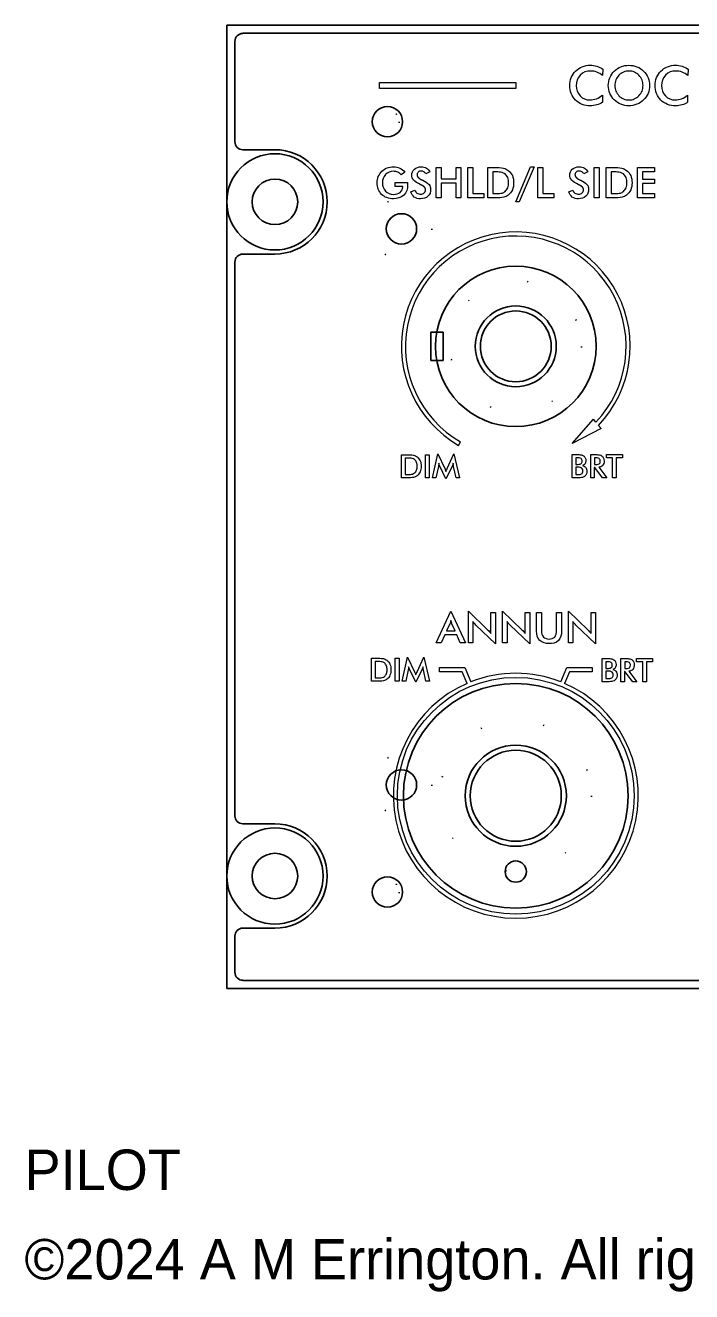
# Model space of a CAD drawing. Header units: millimetres. Extents: x -20 to 110, y -30 to 95.
# Drawn here: x -19.9 to 46, y -30 to 95.2 of the extents above; entities that cross this region are included whole.
import ezdxf

# ---------------------------------------------------------------- set-up
doc = ezdxf.new("R2010")
doc.units = ezdxf.units.MM
doc.linetypes.add('DOT', pattern=[6.35, 0.1, -6.25])
for name, color, linetype, lineweight, true_color in [('decal', 5, 'Continuous', 5, 0x0000ff), ('dimensions', 7, 'Continuous', 25, 0x000000), ('fascia', 6, 'Continuous', 25, 0xff00ff), ('fascia_counterbore', 3, 'DOT', 25, 0x00ff00), ('fasteners', 9, 'Continuous', 25, 0xc0c0c0), ('knobs', 9, 'Continuous', 25, 0xc0c0c0), ('plate', 1, 'Continuous', 25, 0xff0000)]:
    doc.layers.add(name, color=color, linetype=linetype, lineweight=lineweight, true_color=true_color)
doc.styles.add('textstyle12', font='')
doc.styles.add('textstyle15', font='')
doc.styles.get('textstyle12').set_extended_font_data('Arial')
doc.styles.get('textstyle15').set_extended_font_data('Arial')

msp = doc.modelspace()

# ---------------------------------------------------------------- linework, layer by layer
at = {"layer": 'decal'}
for p, q in [((34.13, 53.88), (36.25, 56.31)), ((37, 55.37), (34.13, 53.88)), ((36.5, 56), (36.25, 56.31)), ((37, 55.37), (36.75, 55.68)), ((22.92, 53.7), (23.12, 54.05)), ((21.03, 31.72), (23.54, 31.72)), ((21.03, 31.32), (21.03, 31.72)), ((23.28, 31.32), (21.03, 31.32)), ((23.76, 30.16), (23.28, 31.32)), ((23.54, 31.72), (24.13, 30.31)), ((33.02, 30.31), (33.61, 31.72)), ((33.87, 31.32), (33.39, 30.16)), ((33.61, 31.72), (36.12, 31.72)), ((36.12, 31.32), (33.87, 31.32)), ((36.12, 31.72), (36.12, 31.32))]:
    msp.add_line(p, q, dxfattribs=at)
at = {"layer": 'decal', "flags": 128}
for points in [[(37.13, 90.28, 0.085744), (36.58, 90.62, 0.092284), (35.96, 90.73, 0.209959), (34.94, 90.33, 0.203037), (34.55, 89.29, 0.199341), (34.93, 88.27, 0.214349), (35.89, 87.87, 0.094369), (36.54, 87.99, 0.085011), (37.13, 88.35), (37.13, 87.65, -0.083496), (36.58, 87.38, -0.073416), (35.94, 87.29, -0.092981), (35.13, 87.43, -0.104586), (34.48, 87.86, -0.104288), (34.05, 88.5, -0.097034), (33.9, 89.29, -0.097658), (34.05, 90.08, -0.103616), (34.49, 90.73, -0.102862), (35.14, 91.16, -0.094748), (35.93, 91.3, -0.078134), (36.58, 91.2, -0.074043), (37.17, 90.91)], [(41.8, 89.29, -0.100906), (41.65, 88.52, -0.101489), (41.2, 87.88, -0.096049), (40.54, 87.44, -0.09817), (39.76, 87.29, -0.097994), (38.97, 87.44, -0.098528), (38.31, 87.88, -0.101604), (37.87, 88.52, -0.100745), (37.72, 89.29, -0.100099), (37.87, 90.07, -0.101089), (38.31, 90.72, -0.098773), (38.97, 91.15, -0.096578), (39.76, 91.3, -0.0969), (40.54, 91.15, -0.098454), (41.2, 90.72, -0.09945), (41.65, 90.06, -0.100584)], [(41.15, 89.29, 0.097392), (41.05, 89.84, 0.098131), (40.74, 90.31, 0.102096), (40.3, 90.62, 0.101976), (39.76, 90.73, 0.100843), (39.22, 90.62, 0.101422), (38.77, 90.31, 0.100927), (38.47, 89.85, 0.096263), (38.36, 89.29, 0.097165), (38.47, 88.75, 0.098339), (38.77, 88.29, 0.100938), (39.22, 87.97, 0.101307), (39.76, 87.87, 0.101805), (40.29, 87.97, 0.09874), (40.74, 88.29, 0.097675), (41.05, 88.75, 0.09785)], [(45.57, 90.28, 0.085744), (45.01, 90.62, 0.092284), (44.39, 90.73, 0.209959), (43.37, 90.33, 0.203037), (42.98, 89.29, 0.199341), (43.36, 88.27, 0.214349), (44.33, 87.87, 0.094369), (44.97, 87.99, 0.085011), (45.56, 88.35), (45.56, 87.65, -0.083496), (45.02, 87.38, -0.073416), (44.38, 87.29, -0.092981), (43.57, 87.43, -0.104586), (42.91, 87.86, -0.104288), (42.49, 88.5, -0.097034), (42.34, 89.29, -0.097658), (42.49, 90.08, -0.103616), (42.92, 90.73, -0.102862), (43.57, 91.16, -0.094748), (44.37, 91.3, -0.078134), (45.01, 91.2, -0.074043), (45.6, 90.91)], [(16.66, 79.72), (17.85, 79.72, 0.008676), (17.86, 79.63, -0.008626), (17.86, 79.43, -0.209862), (17.5, 78.45, -0.199042), (16.47, 78.1, -0.090316), (15.81, 78.21, -0.10933), (15.31, 78.53, -0.102808), (14.98, 79.05, -0.093559), (14.87, 79.67, -0.09692), (14.98, 80.3, -0.106605), (15.33, 80.81, -0.104237), (15.84, 81.14, -0.092169), (16.47, 81.25, -0.109399), (17.11, 81.12, -0.114082), (17.61, 80.73), (17.25, 80.46, 0.110535), (16.91, 80.72, 0.10737), (16.48, 80.81, 0.208556), (15.68, 80.49, 0.204449), (15.38, 79.68, 0.202447), (15.68, 78.85, 0.21045), (16.49, 78.53, 0.174136), (17.14, 78.73, 0.237714), (17.39, 79.26), (17.39, 79.3), (16.66, 79.3)], [(18.21, 78.78), (18.6, 78.96, 0.176472), (18.8, 78.65, 0.158635), (19.18, 78.55, 0.196906), (19.52, 78.67, 0.21468), (19.65, 78.99), (19.65, 78.99), (19.65, 79), (19.65, 79), (19.65, 79), (19.65, 79), (19.65, 79.01), (19.65, 79.01), (19.65, 79.01), (19.65, 79.01), (19.65, 79.01), (19.65, 79.02), (19.65, 79.02), (19.65, 79.02), (19.65, 79.02), (19.65, 79.02), (19.65, 79.03), (19.65, 79.03), (19.65, 79.03), (19.65, 79.03), (19.65, 79.03), (19.65, 79.04), (19.65, 79.04), (19.65, 79.04), (19.65, 79.04), (19.65, 79.04), (19.65, 79.05), (19.65, 79.05), (19.65, 79.05), (19.65, 79.05), (19.65, 79.05), (19.65, 79.06), (19.65, 79.06), (19.65, 79.06), (19.65, 79.06), (19.65, 79.06), (19.64, 79.07), (19.64, 79.07), (19.64, 79.07), (19.64, 79.07), (19.64, 79.07), (19.64, 79.08), (19.64, 79.08), (19.64, 79.08), (19.64, 79.08), (19.64, 79.08), (19.64, 79.09), (19.64, 79.09), (19.64, 79.09), (19.64, 79.09), (19.64, 79.09), (19.64, 79.1), (19.64, 79.1), (19.63, 79.1), (19.63, 79.1), (19.63, 79.1), (19.63, 79.11), (19.63, 79.11), (19.63, 79.11), (19.63, 79.11), (19.63, 79.11), (19.63, 79.12), (19.63, 79.12), (19.63, 79.12), (19.63, 79.12), (19.62, 79.12), (19.62, 79.13), (19.62, 79.13), (19.62, 79.13), (19.62, 79.13), (19.62, 79.13), (19.62, 79.14), (19.62, 79.14), (19.62, 79.14), (19.62, 79.14), (19.62, 79.14), (19.61, 79.14), (19.61, 79.15), (19.61, 79.15), (19.61, 79.15), (19.61, 79.15), (19.61, 79.15), (19.61, 79.16), (19.61, 79.16), (19.61, 79.16), (19.6, 79.16), (19.6, 79.16), (19.6, 79.17), (19.6, 79.17), (19.6, 79.17), (19.6, 79.17), (19.6, 79.17), (19.6, 79.18), (19.6, 79.18), (19.59, 79.18), (19.59, 79.18), (19.59, 79.18), (19.59, 79.19), (19.59, 79.19), (19.59, 79.19), (19.59, 79.19), (19.58, 79.19), (19.58, 79.19), (19.58, 79.2), (19.58, 79.2), (19.58, 79.2), (19.58, 79.2), (19.58, 79.2), (19.58, 79.21), (19.57, 79.21), (19.57, 79.21), (19.57, 79.21), (19.57, 79.21), (19.57, 79.22), (19.57, 79.22), (19.56, 79.22), (19.56, 79.22), (19.56, 79.22), (19.56, 79.22), (19.56, 79.23), (19.56, 79.23), (19.56, 79.23), (19.55, 79.23), (19.55, 79.23), (19.55, 79.24), (19.55, 79.24), (19.55, 79.24), (19.55, 79.24), (19.54, 79.24), (19.54, 79.25), (19.54, 79.25), (19.54, 79.25), (19.54, 79.25), (19.53, 79.25), (19.53, 79.25), (19.53, 79.26), (19.53, 79.26), (19.53, 79.26), (19.53, 79.26), (19.52, 79.26), (19.52, 79.27), (19.52, 79.27), (19.52, 79.27), (19.52, 79.27), (19.51, 79.27), (19.51, 79.27), (19.51, 79.28), (19.51, 79.28), (19.51, 79.28), (19.5, 79.28), (19.5, 79.28), (19.5, 79.29), (19.5, 79.29), (19.5, 79.29), (19.49, 79.29), (19.49, 79.29), (19.49, 79.29), (19.49, 79.3), (19.49, 79.3), (19.48, 79.3), (19.48, 79.3), (19.48, 79.3), (19.48, 79.3), (19.48, 79.31), (19.47, 79.31), (19.47, 79.31), (19.47, 79.31), (19.47, 79.31), (19.46, 79.32), (19.46, 79.32), (19.46, 79.32), (19.46, 79.32), (19.45, 79.32), (19.45, 79.32), (19.45, 79.33), (19.45, 79.33), (19.45, 79.33), (19.44, 79.33), (19.44, 79.33), (19.44, 79.34), (19.44, 79.34), (19.43, 79.34), (19.43, 79.34), (19.43, 79.34), (19.43, 79.34), (19.42, 79.35), (19.42, 79.35), (19.42, 79.35), (19.42, 79.35), (19.41, 79.35), (19.41, 79.35), (19.41, 79.36), (19.41, 79.36), (19.4, 79.36), (19.4, 79.36), (19.4, 79.36), (19.4, 79.36), (19.39, 79.37), (19.39, 79.37), (19.39, 79.37), (19.39, 79.37), (19.38, 79.37), (19.38, 79.37), (19.38, 79.38), (19.37, 79.38), (19.37, 79.38), (19.37, 79.38), (19.37, 79.38), (19.36, 79.39), (19.36, 79.39), (19.36, 79.39), (19.35, 79.39), (19.35, 79.39), (19.35, 79.39), (19.35, 79.4), (19.34, 79.4), (19.34, 79.4), (19.34, 79.4), (19.33, 79.4), (19.33, 79.4), (19.33, 79.41), (19.33, 79.41), (19.32, 79.41), (19.32, 79.41), (19.32, 79.41), (19.31, 79.41), (19.31, 79.42), (19.31, 79.42), (19.3, 79.42), (19.3, 79.42), (19.3, 79.42), (19.3, 79.42), (19.29, 79.43), (19.29, 79.43), (19.29, 79.43), (19.28, 79.43), (19.28, 79.43), (19.28, 79.43), (19.27, 79.44), (19.27, 79.44), (19.27, 79.44), (19.26, 79.44), (19.26, 79.44), (19.26, 79.44), (19.25, 79.45), (19.25, 79.45), (19.25, 79.45), (19.24, 79.45), (19.24, 79.45), (19.24, 79.45), (19.23, 79.46), (19.23, 79.46), (19.23, 79.46), (19.22, 79.46), (19.22, 79.46), (19.22, 79.46), (19.21, 79.46, 0.011833), (19.12, 79.51, -0.09438), (18.46, 79.95, -0.182248), (18.29, 80.43, -0.22012), (18.54, 81.02, -0.192709), (19.2, 81.25, -0.131494), (19.75, 81.12, -0.184076), (20.06, 80.75), (19.68, 80.56, 0.114116), (19.48, 80.76, 0.140089), (19.23, 80.83, 0.187209), (18.92, 80.73, 0.224638), (18.81, 80.45), (18.81, 80.45), (18.81, 80.45), (18.81, 80.45), (18.81, 80.44), (18.81, 80.44), (18.81, 80.44), (18.81, 80.44), (18.81, 80.44), (18.81, 80.43), (18.81, 80.43), (18.81, 80.43), (18.81, 80.43), (18.81, 80.43), (18.81, 80.42), (18.81, 80.42), (18.81, 80.42), (18.81, 80.42), (18.81, 80.41), (18.81, 80.41), (18.81, 80.41), (18.81, 80.41), (18.81, 80.41), (18.81, 80.4), (18.81, 80.4), (18.81, 80.4), (18.81, 80.4), (18.81, 80.4), (18.81, 80.39), (18.81, 80.39), (18.81, 80.39), (18.81, 80.39), (18.81, 80.39), (18.81, 80.38), (18.81, 80.38), (18.81, 80.38), (18.82, 80.38), (18.82, 80.38), (18.82, 80.37), (18.82, 80.37), (18.82, 80.37), (18.82, 80.37), (18.82, 80.36), (18.82, 80.36), (18.82, 80.36), (18.82, 80.36), (18.82, 80.36), (18.82, 80.35), (18.82, 80.35), (18.82, 80.35), (18.82, 80.35), (18.83, 80.35), (18.83, 80.34), (18.83, 80.34), (18.83, 80.34), (18.83, 80.34), (18.83, 80.34), (18.83, 80.33), (18.83, 80.33), (18.83, 80.33), (18.83, 80.33), (18.83, 80.33), (18.84, 80.32), (18.84, 80.32), (18.84, 80.32), (18.84, 80.32), (18.84, 80.32), (18.84, 80.31), (18.84, 80.31), (18.84, 80.31), (18.84, 80.31), (18.84, 80.31), (18.85, 80.3), (18.85, 80.3), (18.85, 80.3), (18.85, 80.3), (18.85, 80.29), (18.85, 80.29), (18.85, 80.29), (18.85, 80.29), (18.85, 80.29), (18.86, 80.28), (18.86, 80.28), (18.86, 80.28), (18.86, 80.28), (18.86, 80.28), (18.86, 80.27), (18.86, 80.27), (18.87, 80.27), (18.87, 80.27), (18.87, 80.27), (18.87, 80.26), (18.87, 80.26), (18.87, 80.26), (18.87, 80.26), (18.88, 80.26), (18.88, 80.25), (18.88, 80.25), (18.88, 80.25), (18.88, 80.25), (18.88, 80.25), (18.88, 80.24), (18.89, 80.24), (18.89, 80.24), (18.89, 80.24), (18.89, 80.24), (18.89, 80.23), (18.89, 80.23), (18.9, 80.23), (18.9, 80.23), (18.9, 80.23), (18.9, 80.22), (18.9, 80.22), (18.9, 80.22), (18.91, 80.22), (18.91, 80.22), (18.91, 80.21), (18.91, 80.21), (18.91, 80.21), (18.92, 80.21), (18.92, 80.21), (18.92, 80.2), (18.92, 80.2), (18.92, 80.2), (18.92, 80.2), (18.93, 80.2), (18.93, 80.19), (18.93, 80.19), (18.93, 80.19), (18.93, 80.19), (18.94, 80.19), (18.94, 80.18), (18.94, 80.18), (18.94, 80.18), (18.94, 80.18), (18.95, 80.18), (18.95, 80.18), (18.95, 80.17), (18.95, 80.17), (18.96, 80.17), (18.96, 80.17), (18.96, 80.17), (18.96, 80.16), (18.96, 80.16), (18.97, 80.16), (18.97, 80.16), (18.97, 80.16), (18.97, 80.15), (18.98, 80.15), (18.98, 80.15), (18.98, 80.15), (18.98, 80.15), (18.98, 80.14), (18.99, 80.14), (18.99, 80.14), (18.99, 80.14), (18.99, 80.14), (19, 80.13), (19, 80.13), (19, 80.13), (19, 80.13), (19.01, 80.13), (19.01, 80.12), (19.01, 80.12), (19.01, 80.12), (19.02, 80.12), (19.02, 80.12), (19.02, 80.11), (19.02, 80.11), (19.03, 80.11), (19.03, 80.11), (19.03, 80.11), (19.04, 80.11), (19.04, 80.1), (19.04, 80.1), (19.04, 80.1), (19.05, 80.1), (19.05, 80.1), (19.05, 80.09), (19.05, 80.09), (19.06, 80.09), (19.06, 80.09), (19.06, 80.09), (19.07, 80.08), (19.07, 80.08), (19.07, 80.08), (19.07, 80.08), (19.08, 80.08), (19.08, 80.07), (19.08, 80.07), (19.09, 80.07), (19.09, 80.07), (19.09, 80.07), (19.09, 80.06), (19.1, 80.06), (19.1, 80.06), (19.1, 80.06), (19.11, 80.06), (19.11, 80.06), (19.11, 80.05), (19.12, 80.05), (19.12, 80.05), (19.12, 80.05), (19.13, 80.05), (19.13, 80.04), (19.13, 80.04), (19.13, 80.04), (19.14, 80.04), (19.14, 80.04), (19.14, 80.03), (19.15, 80.03), (19.15, 80.03), (19.15, 80.03), (19.16, 80.03), (19.16, 80.03), (19.16, 80.02), (19.17, 80.02), (19.17, 80.02), (19.17, 80.02), (19.18, 80.02), (19.18, 80.01), (19.18, 80.01), (19.19, 80.01), (19.19, 80.01), (19.2, 80.01), (19.2, 80), (19.2, 80), (19.21, 80), (19.21, 80), (19.21, 80), (19.22, 80), (19.22, 79.99), (19.22, 79.99), (19.23, 79.99), (19.23, 79.99), (19.23, 79.99), (19.24, 79.98), (19.24, 79.98), (19.25, 79.98), (19.25, 79.98), (19.25, 79.98), (19.26, 79.98), (19.26, 79.97), (19.26, 79.97), (19.27, 79.97), (19.27, 79.97), (19.28, 79.97), (19.28, 79.96), (19.28, 79.96), (19.29, 79.96), (19.29, 79.96), (19.29, 79.96), (19.3, 79.95), (19.3, 79.95), (19.31, 79.95), (19.31, 79.95), (19.31, 79.95, 0.003717), (19.38, 79.92, -0.102063), (19.99, 79.52, -0.182822), (20.15, 79.03, -0.215982), (19.89, 78.35, -0.195414), (19.16, 78.1, -0.159365), (18.53, 78.27, -0.187663)], [(25.81, 78.18), (25.81, 81.18), (26.47, 81.18, -0.052809), (27.37, 81.12, -0.105002), (27.83, 80.9, -0.130749), (28.23, 80.39, -0.102611), (28.36, 79.68, -0.103493), (28.23, 78.97, -0.128481), (27.83, 78.46, -0.102624), (27.38, 78.24, -0.057415), (26.6, 78.18), (26.47, 78.18)], [(26.3, 78.62), (26.71, 78.62, 0.060362), (27.22, 78.66, 0.113119), (27.51, 78.82, 0.12455), (27.77, 79.18, 0.093997), (27.85, 79.68, 0.093997), (27.77, 80.19, 0.12455), (27.51, 80.55, 0.113921), (27.21, 80.7, 0.056706), (26.65, 80.75), (26.48, 80.75), (26.3, 80.75)], [(33.83, 78.78), (34.22, 78.96, 0.176472), (34.42, 78.65, 0.158635), (34.8, 78.55, 0.196906), (35.14, 78.67, 0.21468), (35.27, 78.99), (35.27, 78.99), (35.27, 79), (35.27, 79), (35.27, 79), (35.27, 79), (35.27, 79.01), (35.27, 79.01), (35.27, 79.01), (35.27, 79.01), (35.27, 79.01), (35.27, 79.02), (35.27, 79.02), (35.27, 79.02), (35.27, 79.02), (35.27, 79.02), (35.27, 79.03), (35.27, 79.03), (35.27, 79.03), (35.27, 79.03), (35.27, 79.03), (35.27, 79.04), (35.27, 79.04), (35.27, 79.04), (35.27, 79.04), (35.27, 79.04), (35.27, 79.05), (35.27, 79.05), (35.27, 79.05), (35.27, 79.05), (35.27, 79.05), (35.27, 79.06), (35.26, 79.06), (35.26, 79.06), (35.26, 79.06), (35.26, 79.06), (35.26, 79.07), (35.26, 79.07), (35.26, 79.07), (35.26, 79.07), (35.26, 79.07), (35.26, 79.08), (35.26, 79.08), (35.26, 79.08), (35.26, 79.08), (35.26, 79.08), (35.26, 79.09), (35.26, 79.09), (35.26, 79.09), (35.26, 79.09), (35.26, 79.09), (35.25, 79.1), (35.25, 79.1), (35.25, 79.1), (35.25, 79.1), (35.25, 79.1), (35.25, 79.11), (35.25, 79.11), (35.25, 79.11), (35.25, 79.11), (35.25, 79.11), (35.25, 79.12), (35.25, 79.12), (35.25, 79.12), (35.24, 79.12), (35.24, 79.12), (35.24, 79.13), (35.24, 79.13), (35.24, 79.13), (35.24, 79.13), (35.24, 79.13), (35.24, 79.14), (35.24, 79.14), (35.24, 79.14), (35.24, 79.14), (35.23, 79.14), (35.23, 79.14), (35.23, 79.15), (35.23, 79.15), (35.23, 79.15), (35.23, 79.15), (35.23, 79.15), (35.23, 79.16), (35.23, 79.16), (35.22, 79.16), (35.22, 79.16), (35.22, 79.16), (35.22, 79.17), (35.22, 79.17), (35.22, 79.17), (35.22, 79.17), (35.22, 79.17), (35.22, 79.18), (35.21, 79.18), (35.21, 79.18), (35.21, 79.18), (35.21, 79.18), (35.21, 79.19), (35.21, 79.19), (35.21, 79.19), (35.2, 79.19), (35.2, 79.19), (35.2, 79.19), (35.2, 79.2), (35.2, 79.2), (35.2, 79.2), (35.2, 79.2), (35.2, 79.2), (35.19, 79.21), (35.19, 79.21), (35.19, 79.21), (35.19, 79.21), (35.19, 79.21), (35.19, 79.22), (35.18, 79.22), (35.18, 79.22), (35.18, 79.22), (35.18, 79.22), (35.18, 79.22), (35.18, 79.23), (35.18, 79.23), (35.17, 79.23), (35.17, 79.23), (35.17, 79.23), (35.17, 79.24), (35.17, 79.24), (35.17, 79.24), (35.16, 79.24), (35.16, 79.24), (35.16, 79.25), (35.16, 79.25), (35.16, 79.25), (35.15, 79.25), (35.15, 79.25), (35.15, 79.25), (35.15, 79.26), (35.15, 79.26), (35.15, 79.26), (35.14, 79.26), (35.14, 79.26), (35.14, 79.27), (35.14, 79.27), (35.14, 79.27), (35.13, 79.27), (35.13, 79.27), (35.13, 79.27), (35.13, 79.28), (35.13, 79.28), (35.12, 79.28), (35.12, 79.28), (35.12, 79.28), (35.12, 79.29), (35.12, 79.29), (35.11, 79.29), (35.11, 79.29), (35.11, 79.29), (35.11, 79.29), (35.11, 79.3), (35.1, 79.3), (35.1, 79.3), (35.1, 79.3), (35.1, 79.3), (35.1, 79.3), (35.09, 79.31), (35.09, 79.31), (35.09, 79.31), (35.09, 79.31), (35.08, 79.31), (35.08, 79.32), (35.08, 79.32), (35.08, 79.32), (35.08, 79.32), (35.07, 79.32), (35.07, 79.32), (35.07, 79.33), (35.07, 79.33), (35.06, 79.33), (35.06, 79.33), (35.06, 79.33), (35.06, 79.34), (35.05, 79.34), (35.05, 79.34), (35.05, 79.34), (35.05, 79.34), (35.04, 79.34), (35.04, 79.35), (35.04, 79.35), (35.04, 79.35), (35.03, 79.35), (35.03, 79.35), (35.03, 79.35), (35.03, 79.36), (35.02, 79.36), (35.02, 79.36), (35.02, 79.36), (35.02, 79.36), (35.01, 79.36), (35.01, 79.37), (35.01, 79.37), (35.01, 79.37), (35, 79.37), (35, 79.37), (35, 79.37), (35, 79.38), (34.99, 79.38), (34.99, 79.38), (34.99, 79.38), (34.98, 79.38), (34.98, 79.39), (34.98, 79.39), (34.98, 79.39), (34.97, 79.39), (34.97, 79.39), (34.97, 79.39), (34.96, 79.4), (34.96, 79.4), (34.96, 79.4), (34.96, 79.4), (34.95, 79.4), (34.95, 79.4), (34.95, 79.41), (34.94, 79.41), (34.94, 79.41), (34.94, 79.41), (34.94, 79.41), (34.93, 79.41), (34.93, 79.42), (34.93, 79.42), (34.92, 79.42), (34.92, 79.42), (34.92, 79.42), (34.91, 79.42), (34.91, 79.43), (34.91, 79.43), (34.9, 79.43), (34.9, 79.43), (34.9, 79.43), (34.9, 79.43), (34.89, 79.44), (34.89, 79.44), (34.89, 79.44), (34.88, 79.44), (34.88, 79.44), (34.88, 79.44), (34.87, 79.45), (34.87, 79.45), (34.87, 79.45), (34.86, 79.45), (34.86, 79.45), (34.86, 79.45), (34.85, 79.46), (34.85, 79.46), (34.85, 79.46), (34.84, 79.46), (34.84, 79.46), (34.84, 79.46), (34.83, 79.46, 0.011833), (34.74, 79.51, -0.09438), (34.08, 79.95, -0.182248), (33.91, 80.43, -0.22012), (34.16, 81.02, -0.192709), (34.81, 81.25, -0.131494), (35.37, 81.12, -0.184076), (35.68, 80.75), (35.3, 80.56, 0.114116), (35.1, 80.76, 0.140089), (34.85, 80.83, 0.187209), (34.54, 80.73, 0.224638), (34.42, 80.45), (34.42, 80.45), (34.42, 80.45), (34.42, 80.45), (34.42, 80.44), (34.42, 80.44), (34.42, 80.44), (34.42, 80.44), (34.42, 80.44), (34.42, 80.43), (34.42, 80.43), (34.42, 80.43), (34.42, 80.43), (34.43, 80.43), (34.43, 80.42), (34.43, 80.42), (34.43, 80.42), (34.43, 80.42), (34.43, 80.41), (34.43, 80.41), (34.43, 80.41), (34.43, 80.41), (34.43, 80.41), (34.43, 80.4), (34.43, 80.4), (34.43, 80.4), (34.43, 80.4), (34.43, 80.4), (34.43, 80.39), (34.43, 80.39), (34.43, 80.39), (34.43, 80.39), (34.43, 80.39), (34.43, 80.38), (34.43, 80.38), (34.43, 80.38), (34.43, 80.38), (34.43, 80.38), (34.44, 80.37), (34.44, 80.37), (34.44, 80.37), (34.44, 80.37), (34.44, 80.36), (34.44, 80.36), (34.44, 80.36), (34.44, 80.36), (34.44, 80.36), (34.44, 80.35), (34.44, 80.35), (34.44, 80.35), (34.44, 80.35), (34.44, 80.35), (34.44, 80.34), (34.45, 80.34), (34.45, 80.34), (34.45, 80.34), (34.45, 80.34), (34.45, 80.33), (34.45, 80.33), (34.45, 80.33), (34.45, 80.33), (34.45, 80.33), (34.45, 80.32), (34.45, 80.32), (34.46, 80.32), (34.46, 80.32), (34.46, 80.32), (34.46, 80.31), (34.46, 80.31), (34.46, 80.31), (34.46, 80.31), (34.46, 80.31), (34.46, 80.3), (34.47, 80.3), (34.47, 80.3), (34.47, 80.3), (34.47, 80.29), (34.47, 80.29), (34.47, 80.29), (34.47, 80.29), (34.47, 80.29), (34.47, 80.28), (34.48, 80.28), (34.48, 80.28), (34.48, 80.28), (34.48, 80.28), (34.48, 80.27), (34.48, 80.27), (34.48, 80.27), (34.49, 80.27), (34.49, 80.27), (34.49, 80.26), (34.49, 80.26), (34.49, 80.26), (34.49, 80.26), (34.49, 80.26), (34.5, 80.25), (34.5, 80.25), (34.5, 80.25), (34.5, 80.25), (34.5, 80.25), (34.5, 80.24), (34.5, 80.24), (34.51, 80.24), (34.51, 80.24), (34.51, 80.24), (34.51, 80.23), (34.51, 80.23), (34.51, 80.23), (34.52, 80.23), (34.52, 80.23), (34.52, 80.22), (34.52, 80.22), (34.52, 80.22), (34.52, 80.22), (34.53, 80.22), (34.53, 80.21), (34.53, 80.21), (34.53, 80.21), (34.53, 80.21), (34.54, 80.21), (34.54, 80.2), (34.54, 80.2), (34.54, 80.2), (34.54, 80.2), (34.55, 80.2), (34.55, 80.19), (34.55, 80.19), (34.55, 80.19), (34.55, 80.19), (34.56, 80.19), (34.56, 80.18), (34.56, 80.18), (34.56, 80.18), (34.56, 80.18), (34.57, 80.18), (34.57, 80.18), (34.57, 80.17), (34.57, 80.17), (34.57, 80.17), (34.58, 80.17), (34.58, 80.17), (34.58, 80.16), (34.58, 80.16), (34.58, 80.16), (34.59, 80.16), (34.59, 80.16), (34.59, 80.15), (34.59, 80.15), (34.6, 80.15), (34.6, 80.15), (34.6, 80.15), (34.6, 80.14), (34.61, 80.14), (34.61, 80.14), (34.61, 80.14), (34.61, 80.14), (34.62, 80.13), (34.62, 80.13), (34.62, 80.13), (34.62, 80.13), (34.63, 80.13), (34.63, 80.12), (34.63, 80.12), (34.63, 80.12), (34.64, 80.12), (34.64, 80.12), (34.64, 80.11), (34.64, 80.11), (34.65, 80.11), (34.65, 80.11), (34.65, 80.11), (34.65, 80.11), (34.66, 80.1), (34.66, 80.1), (34.66, 80.1), (34.66, 80.1), (34.67, 80.1), (34.67, 80.09), (34.67, 80.09), (34.68, 80.09), (34.68, 80.09), (34.68, 80.09), (34.68, 80.08), (34.69, 80.08), (34.69, 80.08), (34.69, 80.08), (34.7, 80.08), (34.7, 80.07), (34.7, 80.07), (34.7, 80.07), (34.71, 80.07), (34.71, 80.07), (34.71, 80.06), (34.72, 80.06), (34.72, 80.06), (34.72, 80.06), (34.73, 80.06), (34.73, 80.06), (34.73, 80.05), (34.73, 80.05), (34.74, 80.05), (34.74, 80.05), (34.74, 80.05), (34.75, 80.04), (34.75, 80.04), (34.75, 80.04), (34.76, 80.04), (34.76, 80.04), (34.76, 80.03), (34.77, 80.03), (34.77, 80.03), (34.77, 80.03), (34.78, 80.03), (34.78, 80.03), (34.78, 80.02), (34.79, 80.02), (34.79, 80.02), (34.79, 80.02), (34.8, 80.02), (34.8, 80.01), (34.8, 80.01), (34.81, 80.01), (34.81, 80.01), (34.81, 80.01), (34.82, 80), (34.82, 80), (34.82, 80), (34.83, 80), (34.83, 80), (34.83, 80), (34.84, 79.99), (34.84, 79.99), (34.85, 79.99), (34.85, 79.99), (34.85, 79.99), (34.86, 79.98), (34.86, 79.98), (34.86, 79.98), (34.87, 79.98), (34.87, 79.98), (34.88, 79.98), (34.88, 79.97), (34.88, 79.97), (34.89, 79.97), (34.89, 79.97), (34.89, 79.97), (34.9, 79.96), (34.9, 79.96), (34.91, 79.96), (34.91, 79.96), (34.91, 79.96), (34.92, 79.95), (34.92, 79.95), (34.93, 79.95), (34.93, 79.95), (34.93, 79.95, 0.003717), (34.99, 79.92, -0.102063), (35.61, 79.52, -0.182822), (35.77, 79.03, -0.215982), (35.5, 78.35, -0.195414), (34.78, 78.1, -0.159365), (34.15, 78.27, -0.187663)], [(37.51, 78.18), (37.51, 81.18), (38.17, 81.18, -0.052809), (39.07, 81.12, -0.105002), (39.53, 80.9, -0.130749), (39.93, 80.39, -0.102611), (40.06, 79.68, -0.103493), (39.93, 78.97, -0.128481), (39.53, 78.46, -0.102624), (39.08, 78.24, -0.057415), (38.3, 78.18), (38.17, 78.18)], [(38, 78.62), (38.41, 78.62, 0.060362), (38.92, 78.66, 0.113119), (39.21, 78.82, 0.12455), (39.47, 79.18, 0.093997), (39.55, 79.68, 0.093997), (39.47, 80.19, 0.12455), (39.21, 80.55, 0.113921), (38.91, 80.7, 0.056706), (38.35, 80.75), (38.17, 80.75), (38, 80.75)], [(17.28, 50.49), (17.28, 52.78), (17.78, 52.78, -0.052809), (18.47, 52.73, -0.105002), (18.82, 52.56, -0.130749), (19.12, 52.18, -0.102611), (19.22, 51.63, -0.103493), (19.12, 51.09, -0.128481), (18.82, 50.7, -0.102624), (18.47, 50.54, -0.057415), (17.88, 50.49), (17.78, 50.49)], [(22.42, 51.62, -0.019132), (22.4, 51.77, 0.004244), (22.38, 51.93, -0.035213), (22.34, 51.78, -0.032344), (22.27, 51.62), (21.67, 50.4), (21.07, 51.64, -0.022951), (21.01, 51.79, -0.020576), (20.96, 51.93, -0.026542), (20.95, 51.78, -0.025994), (20.92, 51.62), (20.67, 50.49), (20.33, 50.49), (20.87, 52.88), (21.55, 51.43, -0.009797), (21.6, 51.32, -0.003221), (21.67, 51.12, -0.02701), (21.78, 51.37, 0.006386), (21.8, 51.43), (22.46, 52.88), (23.02, 50.49), (22.67, 50.49)], [(34.13, 50.5), (34.13, 52.79), (34.71, 52.79, -0.050514), (35.07, 52.76, -0.104188), (35.27, 52.67, -0.128442), (35.44, 52.47, -0.10994), (35.5, 52.19, -0.15406), (35.41, 51.88, -0.175186), (35.17, 51.71, -0.20094), (35.48, 51.53, -0.167471), (35.6, 51.15, -0.093464), (35.55, 50.88, -0.107659), (35.41, 50.67, -0.132806), (35.18, 50.53, -0.060674), (34.71, 50.5)], [(36.33, 51.52), (36.33, 50.5), (35.99, 50.5), (35.99, 52.79), (36.51, 52.79, -0.054765), (36.86, 52.76, -0.107636), (37.07, 52.66, -0.125932), (37.24, 52.44, -0.105091), (37.3, 52.16, -0.181187), (37.16, 51.72, -0.19264), (36.77, 51.54), (37.56, 50.5), (37.14, 50.5), (36.38, 51.52)], [(17.65, 50.83), (17.96, 50.83, 0.060362), (18.35, 50.86, 0.113119), (18.57, 50.98, 0.12455), (18.77, 51.25, 0.093997), (18.83, 51.64, 0.093997), (18.77, 52.02, 0.12455), (18.57, 52.3, 0.113921), (18.34, 52.41, 0.056706), (17.92, 52.45), (17.78, 52.45), (17.65, 52.45)], [(34.5, 51.82), (34.64, 51.82, 0.136145), (35.01, 51.89, 0.264976), (35.12, 52.14, 0.242432), (35.02, 52.4, 0.145831), (34.64, 52.48), (34.5, 52.48)], [(34.5, 50.81), (34.62, 50.81, 0.036659), (34.92, 50.82, 0.110846), (35.07, 50.88, 0.136358), (35.18, 51, 0.115735), (35.21, 51.17, 0.12933), (35.17, 51.36, 0.146254), (35.04, 51.49, 0.070604), (34.92, 51.52, 0.043602), (34.74, 51.54), (34.62, 51.54), (34.5, 51.54)], [(36.36, 51.81), (36.43, 51.81, 0.135122), (36.82, 51.88, 0.249805), (36.92, 52.12, 0.24334), (36.81, 52.39, 0.146818), (36.43, 52.47), (36.36, 52.47)], [(21.73, 35.36), (22.57, 35.36), (22.26, 36.05, -0.014976), (22.21, 36.2, -0.014271), (22.15, 36.39, -0.017337), (22.1, 36.2, -0.01644), (22.04, 36.05)], [(23.88, 34.18), (23.88, 37.31), (25.79, 35.47, -0.012174), (25.95, 35.3, -0.01596), (26.11, 35.1), (26.11, 37.19), (26.57, 37.19), (26.57, 34.06), (24.62, 35.93, -0.021287), (24.47, 36.09, -0.023887), (24.33, 36.27), (24.33, 34.18)], [(27.26, 34.18), (27.26, 37.31), (29.17, 35.47, -0.012174), (29.33, 35.3, -0.01596), (29.5, 35.1), (29.5, 37.19), (29.95, 37.19), (29.95, 34.06), (28, 35.93, -0.021287), (27.85, 36.09, -0.023887), (27.71, 36.27), (27.71, 34.18)], [(30.63, 37.19), (31.11, 37.19), (31.11, 35.36, 0.189139), (31.3, 34.75, 0.215378), (31.86, 34.55, 0.215527), (32.42, 34.75, 0.189139), (32.61, 35.36), (32.61, 37.19), (33.1, 37.19), (33.1, 35.32, -0.204383), (32.79, 34.4, -0.199115), (31.86, 34.1, -0.199426), (30.94, 34.4, -0.203662), (30.63, 35.32)], [(33.77, 34.18), (33.77, 37.31), (35.68, 35.47, -0.012174), (35.84, 35.3, -0.01596), (36.01, 35.1), (36.01, 37.19), (36.46, 37.19), (36.46, 34.06), (34.51, 35.93, -0.021287), (34.36, 36.09, -0.023887), (34.22, 36.27), (34.22, 34.18)], [(14.29, 30.37), (14.29, 32.66), (14.79, 32.66, -0.052809), (15.48, 32.61, -0.105002), (15.83, 32.45, -0.130749), (16.13, 32.06, -0.102611), (16.23, 31.51, -0.103493), (16.13, 30.97, -0.128481), (15.83, 30.58, -0.102624), (15.49, 30.42, -0.057415), (14.89, 30.37), (14.79, 30.37)], [(19.43, 31.5, -0.019132), (19.41, 31.65, 0.004244), (19.39, 31.81, -0.035213), (19.35, 31.66, -0.032344), (19.28, 31.5), (18.69, 30.28), (18.09, 31.52, -0.022951), (18.02, 31.67, -0.020576), (17.97, 31.81, -0.026542), (17.96, 31.66, -0.025994), (17.93, 31.5), (17.69, 30.37), (17.34, 30.37), (17.88, 32.76), (18.56, 31.31, -0.009797), (18.61, 31.2, -0.003221), (18.69, 31, -0.02701), (18.79, 31.25, 0.006386), (18.82, 31.31), (19.48, 32.76), (20.03, 30.37), (19.69, 30.37)], [(37.12, 30.33), (37.12, 32.62), (37.7, 32.62, -0.050514), (38.06, 32.59, -0.104188), (38.26, 32.5, -0.128442), (38.43, 32.3, -0.10994), (38.49, 32.02, -0.15406), (38.4, 31.71, -0.175186), (38.16, 31.54, -0.20094), (38.47, 31.36, -0.167471), (38.59, 30.98, -0.093464), (38.54, 30.71, -0.107659), (38.4, 30.5, -0.132806), (38.17, 30.37, -0.060674), (37.7, 30.33)], [(39.32, 31.35), (39.32, 30.33), (38.97, 30.33), (38.97, 32.62), (39.49, 32.62, -0.054765), (39.85, 32.59, -0.107636), (40.06, 32.49, -0.125932), (40.23, 32.27, -0.105091), (40.28, 31.99, -0.181187), (40.15, 31.55, -0.19264), (39.76, 31.37), (40.55, 30.33), (40.13, 30.33), (39.36, 31.35)], [(14.66, 30.71), (14.97, 30.71, 0.060362), (15.36, 30.74, 0.113119), (15.58, 30.86, 0.12455), (15.78, 31.13, 0.093997), (15.84, 31.52, 0.093997), (15.78, 31.9, 0.12455), (15.58, 32.18, 0.113921), (15.35, 32.29, 0.056706), (14.93, 32.33), (14.79, 32.33), (14.66, 32.33)], [(37.48, 31.65), (37.63, 31.65, 0.136145), (38, 31.72, 0.264976), (38.11, 31.97, 0.242432), (38.01, 32.23, 0.145831), (37.63, 32.31), (37.48, 32.31)], [(37.48, 30.64), (37.61, 30.64, 0.036659), (37.9, 30.65, 0.110846), (38.06, 30.71, 0.136358), (38.16, 30.83, 0.115735), (38.2, 31, 0.12933), (38.16, 31.19, 0.146254), (38.03, 31.32, 0.070604), (37.91, 31.36, 0.043602), (37.72, 31.37), (37.61, 31.37), (37.48, 31.37)], [(39.35, 31.64), (39.41, 31.64, 0.135122), (39.81, 31.71, 0.249805), (39.9, 31.95, 0.24334), (39.8, 32.22, 0.146818), (39.41, 32.3), (39.35, 32.3)]]:
    msp.add_lwpolyline(points, format="xyb", close=True, dxfattribs=at)
for points in [[(28.57, 89), (15.08, 89), (15.08, 89.6), (28.57, 89.6)], [(20.69, 78.18), (20.69, 81.18), (21.18, 81.18), (21.18, 80.07), (22.66, 80.07), (22.66, 81.18), (23.14, 81.18), (23.14, 78.18), (22.66, 78.18), (22.66, 79.64), (21.18, 79.64), (21.18, 78.18)], [(23.82, 78.18), (23.82, 81.18), (24.31, 81.18), (24.31, 78.61), (25.4, 78.61), (25.4, 78.18)], [(30.04, 81.25), (30.38, 81.25), (28.91, 77.79), (28.56, 77.79)], [(30.74, 78.18), (30.74, 81.18), (31.23, 81.18), (31.23, 78.61), (32.32, 78.61), (32.32, 78.18)], [(36.32, 78.18), (36.32, 81.18), (36.8, 81.18), (36.8, 78.18)], [(40.61, 78.18), (40.61, 81.18), (42.28, 81.18), (42.28, 80.77), (41.1, 80.77), (41.1, 80.02), (42.28, 80.02), (42.28, 79.59), (41.1, 79.59), (41.1, 78.61), (42.28, 78.61), (42.28, 78.18)], [(19.64, 50.49), (19.64, 52.78), (20.01, 52.78), (20.01, 50.49)], [(38.51, 52.47), (38.51, 50.5), (38.14, 50.5), (38.14, 52.47), (37.53, 52.47), (37.53, 52.79), (39.11, 52.79), (39.11, 52.47)], [(23.08, 34.18), (22.74, 34.96), (21.55, 34.96), (21.2, 34.18), (20.69, 34.18), (22.14, 37.31), (23.6, 34.18)], [(16.65, 30.37), (16.65, 32.66), (17.03, 32.66), (17.03, 30.37)], [(41.5, 32.3), (41.5, 30.33), (41.12, 30.33), (41.12, 32.3), (40.52, 32.3), (40.52, 32.62), (42.1, 32.62), (42.1, 32.3)]]:
    msp.add_lwpolyline(points, close=True, dxfattribs=at)
at = {"layer": 'decal'}
msp.add_circle((28.57, 19.05), 11.71, dxfattribs=at)
for centre, radius, start, end in [((28.57, 63.5), 11.31, 316.2802, 240), ((28.57, 63.5), 10.91, 316.578, 240), ((28.57, 19.05), 12.11, 113.4466, 66.5534), ((28.57, 19.05), 12.11, 68.4466, 111.5534)]:
    msp.add_arc(centre, radius, start, end, dxfattribs=at)
at = {"layer": 'fascia'}
for p, q in [((1.59, 94.46), (107.95, 94.46)), ((0.79, 83.74), (0.79, 93.66)), ((1.59, 82.95), (4.76, 82.95)), ((0.79, 17.07), (0.79, 71.83)), ((1.59, 72.63), (4.76, 72.63)), ((1.59, 16.27), (4.76, 16.27)), ((0.79, 1.59), (0.79, 5.16)), ((1.59, 5.95), (4.76, 5.95)), ((1.59, 0.79), (107.95, 0.79))]:
    msp.add_line(p, q, dxfattribs=at)
for centre, radius in [((28.57, 63.5), 4), ((28.57, 19.05), 5)]:
    msp.add_circle(centre, radius, dxfattribs=at)
for centre, radius, start, end in [((1.59, 93.66), 0.794, 90, 180), ((1.59, 83.74), 0.794, 180, 270), ((4.76, 77.79), 5.16, 270, 90), ((1.59, 71.83), 0.794, 90, 180), ((1.59, 17.07), 0.794, 180, 270), ((4.76, 11.11), 5.16, 270, 90), ((1.59, 5.16), 0.794, 90, 180), ((1.59, 1.59), 0.794, 180, 270)]:
    msp.add_arc(centre, radius, start, end, dxfattribs=at)
at = {"layer": 'fascia_counterbore'}
for centre, radius in [((15.88, 85.72), 1.15), ((17.27, 75.12), 3), ((28.57, 63.5), 6.5), ((28.57, 19.05), 7.5), ((17.27, 20.12), 3), ((15.88, 9.53), 1.15)]:
    msp.add_circle(centre, radius, dxfattribs=at)
at = {"layer": 'fasteners'}
for centre in [(4.76, 77.79), (4.76, 11.11)]:
    msp.add_circle(centre, 4.76, dxfattribs=at)
at = {"layer": 'knobs'}
for centre, radius in [((28.57, 63.5), 7.94), ((28.57, 19.05), 11.11)]:
    msp.add_circle(centre, radius, dxfattribs=at)
at = {"layer": 'plate'}
for p, q in [((109.54, 95.25), (0, 95.25)), ((0, 95.25), (0, 0)), ((0, 0), (109.54, 0))]:
    msp.add_line(p, q, dxfattribs=at)
at = {"layer": 'plate', "flags": 128}
msp.add_lwpolyline([(20.18, 62.1), (21.38, 62.1), (21.38, 64.9), (20.18, 64.9)], close=True, dxfattribs=at)
at = {"layer": 'plate'}
for centre, radius in [((15.88, 85.72), 1.5), ((4.76, 77.79), 2.25), ((17.27, 75.12), 1.5), ((28.57, 63.5), 3.5), ((28.57, 19.05), 4.5), ((17.27, 20.12), 1.5), ((4.76, 11.11), 2.25), ((28.57, 11.55), 1.05), ((15.88, 9.53), 1.5)]:
    msp.add_circle(centre, radius, dxfattribs=at)

# ---------------------------------------------------------------- texts
at = {"layer": 'dimensions', "char_height": 1.5, "attachment_point": 7, "line_spacing_factor": 0.8}
for s, insert, style in [('\\fIsonormD|b0|i0|c0|p0;\\H4;PILOT', (-20, -20), 'textstyle15'), ('\\fIsonormD|b0|i0|c0|p0;\\H4;©2024 A M Errington. All rights reserved.', (-20, -30), 'textstyle12')]:
    msp.add_mtext(s, dxfattribs=dict(at, insert=insert, style=style))

doc.saveas('drawing.dxf')
